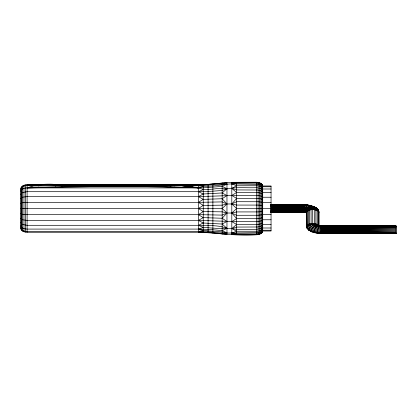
<?xml version="1.0" encoding="UTF-8"?>
<svg xmlns="http://www.w3.org/2000/svg" width="417" height="417" viewBox="0 0 417 417"><rect width="100%" height="100%" fill="white"/><g stroke="black" fill="none" stroke-linecap="round" stroke-linejoin="round"><path stroke-width="0.63" d="M36.847 184.736C32.276 185.685 22.992 182.234 20.85 188.484L20.85 228.516C21.236 231.367 24.666 232.222 27.105 232.269L198.403 232.269C217.773 232.858 236.992 236.251 256.455 234.771C258.894 234.724 262.324 233.869 262.71 231.018L262.71 185.982C262.105 183.287 258.853 182.51 256.455 182.453L236.648 182.453L231.8 183.892L258.076 184.345L260.88 185.242L262.71 186.748C262.283 183.939 258.853 183.188 256.455 183.126L236.648 183.126L231.8 183.892L226.963 184.132L222.162 186.409L203.251 187.843L119.278 186.112C116.609 185.643 112.084 186.55 110.25 184.507L115.681 184.413L116.301 185.08L116.369 184.371L127.717 184.366L128.212 184.882L125.079 185.711L120.784 186.086L27.105 187.916C24.811 188.015 21.408 188.479 20.85 191.163M262.71 185.982C262.324 183.131 258.894 182.276 256.455 182.229L231.8 182.312L208.088 184.392L192.956 184.877C204.2 187.395 215.698 185.93 226.963 184.132C213.431 184.142 199.889 186.274 186.284 185.904L136.448 185.961L126.341 185.497L126.341 185.132L128.212 184.512L121.701 184.366L122.092 185.091L122.478 184.658C123.495 184.231 122.655 185.596 122.223 184.377L126.023 184.377M65.714 185.961L65.714 184.429L84.052 184.502L83.77 185.059L81.972 185.471L73.924 185.961L73.924 185.607L72.464 184.794L84.052 184.502L83.77 185.059L93.392 184.794M164.84 184.523L166.607 184.392L168.411 184.903L174.619 184.731L151.043 184.429L151.043 185.961M167.629 184.814L167.629 184.439L166.607 184.392M189.657 184.523L186.201 184.366L185.419 185.117L185.414 184.747L187.66 184.533L192.67 184.689L192.67 185.059L186.284 185.904L185.414 184.747L181.364 184.794L182.828 185.607L184.7 185.591L189.537 185.304L192.956 184.502L174.619 184.429L174.619 185.961M105.902 185.065L110.38 184.997L110.25 184.507L115.488 184.491L115.613 184.94L115.681 184.413L115.613 184.94L115.488 184.491L110.568 184.387L122.973 184.861M115.488 184.861L115.551 184.444L110.568 184.387M122.045 184.726L125.074 185.351L125.079 185.711L126.341 185.132L122.045 184.726L122.092 185.091L122.223 184.377L124.751 184.423L121.701 184.366L122.515 185.023L122.478 184.658L127.279 185.289L127.91 184.721L122.77 184.595L122.786 184.96L122.906 184.543L127.91 184.721L127.91 185.091L136.448 185.284L127.279 185.289L127.279 184.924L122.478 184.658L116.88 184.778L115.149 185.565L115.139 185.919L32.969 185.961C29.294 185.732 22.247 184.205 20.85 189.167M118.777 184.517L111.323 184.356L117.537 184.356L118.126 184.731L119.163 184.356L119.163 184.731L119.846 184.356L119.846 184.731L120.424 184.356L121.05 184.731L121.071 184.361L123.312 184.47L117.537 184.356L117.469 184.731L116.906 184.361L116.854 184.736L115.879 185.007L115.879 184.637L112.387 185.164L113.685 185.383L116.88 184.778L106.132 185.419L112.381 185.529L112.387 185.164L110.25 184.507L110.25 184.882M172.753 184.94L165.919 184.517M310.039 230.679L308.637 229.908L306.99 227.739L307.334 224.799L307.334 210.95L306.5 209.996L304.41 209.61L270.763 209.548M20.85 227.833C21.277 230.648 24.707 231.399 27.105 231.461L198.403 231.461L208.088 231.784L222.162 233.139L258.076 232.655L260.88 231.758L261.871 231.039L262.496 230.2L262.71 228L262.496 186.8M116.301 185.08L115.952 184.392L111.323 184.356M115.952 184.392L115.879 185.007L115.551 184.444M77.953 184.663L80.637 185.304L80.648 185.659L81.967 185.106L77.953 184.663L77.958 185.033L78.302 184.627L81.967 185.106L81.972 185.471L83.014 184.898L78.302 184.627L78.302 184.997L78.605 184.575L83.014 184.898L83.014 185.268L83.77 184.689L78.605 184.575C78.568 185.539 79.147 184.105 78.333 184.397L77.426 185.075L77.301 184.366L76.514 185.117L76.509 184.747L79.079 185.456L83.77 184.689L93.439 184.762M192.998 184.731L198.403 184.731L198.403 232.269L208.088 232.399L226.963 234.432L226.963 182.568L203.251 184.851L187.504 184.575C187.468 185.539 188.051 184.105 187.238 184.397L186.326 185.075L186.201 184.366M236.648 182.453L231.8 182.312L231.8 234.688L256.455 234.547C258.691 234.479 261.313 233.885 262.496 231.789L262.496 230.2M127.279 184.924L122.77 184.595L122.515 185.023L122.614 184.397L127.717 184.366L122.843 184.429L122.786 184.96M312.818 231.862L311.916 231.831L310.905 231.2C310.915 227.473 316.294 224.549 319.677 225.957L319.954 226.322M262.71 230.252C262.283 233.061 258.853 233.812 256.455 233.874L236.648 233.874L231.8 233.108L236.648 231.253L256.455 231.253C258.748 231.148 262.152 230.69 262.71 228M270.763 210.455L304.41 210.517L306.042 210.82L306.709 211.555L306.99 227.739C310.347 231.821 316.164 232.316 321.09 232.55L396.15 232.42L321.09 231.784C316.242 231.555 310.509 231.065 307.209 227.046L307.835 226.353L308.325 224.278L308.325 210.429L308.262 209.939L307.23 209.141L304.41 208.625L270.763 208.568M83.999 184.444L84.052 184.877L83.999 184.444L78.813 184.491L78.605 184.95L78.813 184.491L83.864 184.403L83.911 184.788L93.413 184.747M312.979 231.847L311.363 231.643L309.091 230.325L308.45 229.303C310.055 225.665 316.206 223.637 319.485 226.16L319.943 226.29L319.13 225.785L396.15 226.144L376.739 226.222M262.496 231.789L262.71 231.018M20.85 194.348L21.689 193.019L22.68 192.472L27.105 191.695L198.403 191.695C206.342 191.721 214.255 191.075 222.162 190.46C232.973 186.29 245.087 188.187 256.455 187.655L260.88 188.531L262.496 189.865M262.71 224.424L261.871 225.748L258.076 226.984L236.648 227.077L231.8 228.558L226.963 228.365L222.162 228.74L203.251 227.427L198.403 225.305L27.105 225.305L22.68 224.528L21.689 223.981L20.85 222.652M319.005 226.061L319.005 212.206L318.327 209.939C315.669 205.414 308.027 207.713 306.214 211.747L306.709 212.863L306.422 211.966C308.512 208.302 314.997 207.557 318.327 209.939L318.651 211.695M309.174 230.377L307.173 228.328L306.495 226.061L306.709 211.555C309.946 208.959 315.554 208.959 318.791 211.555L318.791 212.863M307.803 228.902L307.199 228.365L306.495 226.061L306.709 225.404C309.946 222.808 315.554 222.808 318.791 225.404L319.485 226.16L319.021 225.717M128.212 184.512L128.212 184.882L136.448 184.867L127.91 185.091L128.212 184.512L122.906 184.543L122.911 184.913M192.956 184.877L192.956 184.502L187.718 184.491L187.504 184.95L187.718 184.491L192.763 184.403L187.556 184.429L187.202 184.997L187.718 184.861L187.718 184.491L192.899 184.444L192.67 185.059L198.403 185.539L203.251 184.851M321.09 231.784L396.15 231.643L321.09 230.877C316.461 230.658 310.988 230.189 307.835 226.353L308.83 225.706L309.623 223.877L309.623 210.027L309.56 209.386L308.179 208.323L304.41 207.63L270.763 207.583M20.85 198.492L21.689 197.554L22.68 197.163L27.105 196.615L198.403 196.615L236.648 195.364L258.076 195.427L261.871 196.303L262.71 197.241M262.71 219.759L261.871 220.697L258.076 221.573L236.648 221.635L198.403 220.385L27.105 220.385L22.68 219.837L21.689 219.446L20.85 218.508M168.932 185.012L168.421 184.533L168.854 185.033L168.849 184.663M308.325 224.278L308.83 225.706L310.128 225.154L311.129 223.627L311.061 208.964L309.278 207.593L304.41 206.696L270.763 206.665M122.614 184.773L122.843 184.429L128.092 184.418L128.102 184.794L136.448 184.867L128.128 184.861M306.604 212.561L306.709 211.555M222.162 192.972L226.963 195.531L222.162 198.737L203.251 199.373L198.403 196.615L203.251 193.978L222.162 192.972L226.963 188.635C217.497 186.925 207.478 191.898 198.403 187.916L141.686 185.961L106.132 185.961L116.869 186.05L117.552 184.835L115.149 185.565L113.685 185.383L113.685 185.742L106.132 185.961L106.132 184.84M20.85 203.319L22.68 202.631L27.105 202.349L198.403 202.349L222.162 201.896L226.963 203.996L231.8 203.955L236.648 205.07L258.076 205.086L262.496 205.435M262.71 214.328L261.871 214.812L258.076 215.266L236.648 215.297L231.8 213.045L226.963 213.004L222.162 211.831L203.251 211.612L198.403 208.5L203.251 205.388L222.162 205.169L226.963 203.996L222.162 198.737M262.496 227.135L260.88 228.469L256.455 229.345L236.648 229.345L231.8 228.558L236.648 224.492L258.076 224.414L260.88 223.825L262.496 222.798M271.05 208.5L236.648 208.5L231.8 203.955L236.648 198.445L258.076 198.497L260.88 198.867L262.496 199.508M20.85 213.681L22.68 214.369L27.105 214.651L198.403 214.651L203.251 217.627L222.162 218.263L226.963 213.004L222.162 208.5L20.85 208.5M309.623 223.877L310.128 225.154L311.629 224.737L312.75 223.538L312.667 208.708C310.701 206.316 307.293 206.029 304.41 205.889L270.763 205.873M128.092 184.418L127.769 184.747L136.448 184.835L128.003 184.736M83.525 184.741L83.864 184.403M222.162 208.5L226.963 203.996M262.496 217.492L260.88 218.133L258.076 218.503L236.648 218.555L231.8 213.045L236.648 208.5M309.867 205.701L311.614 206.05L311.337 205.685L307.767 204.945C305.734 206.457 304.712 209.704 305.14 212.185L305.697 212.196L288.882 212.044M186.858 184.663L189.537 185.304L189.547 185.659L190.866 185.106L186.858 184.663L186.858 185.033L187.202 184.627L190.866 185.106L190.871 185.471L191.914 184.898L187.202 184.627L187.202 184.997L187.504 184.575L191.914 184.898L191.914 185.268L192.67 184.689M76.342 184.533L82.623 184.356L78.651 184.429L78.756 184.903L78.813 184.491L84.052 184.502M185.242 184.533L191.523 184.356L187.556 184.429L187.718 184.861M311.129 223.627L311.629 224.737L313.235 224.476L314.371 223.627L314.251 208.63C311.911 205.779 307.845 205.435 304.41 205.268L270.763 205.263M111.375 184.95L112.381 185.529L106.132 185.674L113.685 185.742L112.387 185.164L116.301 184.71L113.685 185.383L115.139 185.919L116.859 185.695L118.167 184.867M203.251 211.612L198.403 214.651L222.162 215.104L226.963 213.004M236.648 218.555L231.8 221.594L236.648 224.492M203.251 199.373L198.403 202.349L203.251 205.388M262.496 194.202L260.88 193.175L258.076 192.586L236.648 192.508L231.8 195.406L236.648 198.445M80.752 184.523L70.958 184.731M186.899 184.517L188.057 184.434L179.857 184.794L174.619 184.429L179.857 184.408M203.251 217.627L198.403 220.385L203.251 223.022L222.162 224.028L226.963 221.469L222.162 218.263M236.648 192.508L231.8 188.442L236.648 185.747L256.455 185.747C258.748 185.852 262.152 186.31 262.71 189M77.995 184.517L79.152 184.434L74.195 184.356L65.714 185.607L73.924 185.607L75.461 184.773L77.374 185.549L79.079 185.456L79.089 185.815L119.278 186.112L119.179 184.887L120.768 185.732L126.341 185.132M186.373 184.517L188.057 184.434L183.094 184.356L174.619 185.607L182.828 185.607L184.361 184.773L186.274 185.549L184.705 185.946L184.361 184.773L183.162 184.929M78.813 184.861L78.302 184.997L78.651 184.429L83.421 184.361M312.75 223.538L313.235 224.476L314.819 224.398L315.877 223.877L315.877 210.027L315.711 208.735L314.543 207.484L312.682 206.405C309.899 206.91 305.828 208.839 306.015 212.107L306.855 212.769M306.641 211.278L307.334 210.95M203.251 223.022L198.403 225.305C207.911 225.925 218.013 224.695 226.963 228.365L222.162 230.591L208.088 229.376L198.403 229.084L27.105 229.084C24.811 228.985 21.408 228.521 20.85 225.837M231.8 203.955L236.648 201.703L258.076 201.734L261.871 202.188L262.71 202.672M311.337 205.685L307.376 205.101L310.258 205.576L314.595 207.067L314.731 207.619L314.209 206.665L312.682 206.405M313.897 232.248L314.209 232.618L318.124 233.166L316.367 232.9M115.149 185.565L116.859 185.695L118.642 184.877L119.278 185.758L120.768 185.732L120.784 186.086L141.686 185.961L141.686 184.434L136.448 184.434L136.448 185.961L120.784 186.086L122.061 185.669L122.082 186.024L136.448 185.961L125.079 185.711M36.008 184.84C44.259 184.293 53.287 183.334 61.414 185.607L61.414 185.961L65.714 185.284L58.823 185.044L61.414 185.961M203.251 189.573L198.403 191.695L203.251 193.978M75.216 184.569L78.683 184.809M184.121 184.569L187.582 184.809M123.651 185.893L125.074 185.351L121.488 184.788L123.635 185.539L123.651 185.893L136.448 185.961M33.49 185.779L35.044 185.226M319.677 225.957C316.67 225.618 313.74 229.334 313.886 232.217L314.163 232.582L318.062 233.207M203.251 227.427L198.403 229.084C207.593 232.024 217.57 230.611 226.963 232.868L222.162 233.791M203.251 186.462L198.403 187.916L27.105 187.916L32.969 185.961L32.969 185.607L36.904 184.439L38.025 184.512M188.057 184.434L186.79 184.377L186.858 185.033L187.238 184.397L190.23 184.382L186.79 184.377L186.326 184.741L187.984 185.456L187.994 185.815L189.537 185.304L186.321 184.705L186.326 185.075M122.082 186.024L123.635 185.539L120.841 184.835L122.061 185.669L120.268 184.867L120.768 185.732M76.509 184.747L77.38 185.904L79.079 185.456L77.421 184.705L77.426 185.075M314.371 223.627L314.819 224.398L317.175 224.278L317.884 225.19L319.094 225.759M75.764 184.356L74.299 184.731L74.195 184.356L72.209 184.356L72.209 184.731M184.668 184.356L183.199 184.731L183.094 184.356L181.108 184.356L181.108 184.731M74.262 184.929L75.461 184.773L75.805 185.946L77.374 185.549L73.924 185.607M115.551 184.82L116.322 184.747M231.8 213.045L236.648 211.93L258.076 211.914L262.496 211.565M65.083 184.94L57.499 184.767L65.714 184.867L58.823 185.044L61.414 185.607C51.927 185.075 42.456 185.075 32.969 185.607L35.044 185.153M73.924 185.961L75.8 185.591M182.828 185.607L182.828 185.961L184.7 185.591M203.251 230.538L198.403 231.461L203.251 232.149M44.066 184.528L42.821 184.377L32.969 185.607M41.825 184.538L42.821 184.377M170.313 185.961L174.619 185.284L167.702 185.059L174.619 184.867L165.101 184.747L166.946 184.648L170.313 185.607L170.313 185.961L169.234 185.659M311.603 206.019L310.79 205.513L310.144 205.612L311.926 206.217M310.905 231.2L315.242 232.691L314.6 232.749L314.163 232.582L315.356 232.655L313.574 232.05M110.156 184.741L102.843 184.731L102.212 184.361L99.355 184.507L99.355 184.882L105.762 184.893L104.182 184.397L95.316 184.361L86.673 185.143L86.673 185.961L27.105 187.916M307.266 210.585L308.325 210.429M87.909 185.346L89.144 185.179M90.995 184.934L95.316 184.361L99.355 184.507L86.673 185.607L80.648 185.659L86.673 185.8L79.089 185.815L80.637 185.304L77.421 184.705L77.89 184.377L81.331 184.382L78.333 184.397L77.958 185.033L77.89 184.377L79.152 184.434L77.473 184.517M162.416 184.512L166.946 184.648L167.076 185.044M164.162 184.507L174.619 184.731L165.101 184.731M50.316 184.528L52.563 184.538M116.869 186.05L119.278 185.758L116.859 185.695M163.678 184.517L165.257 184.366M310.9 205.518C308.064 206.003 305.395 209.037 305.546 211.945L306.26 212.472M161.468 184.533L163.579 184.356L156.281 184.731M158.059 184.731L156.281 184.872L161.275 185.044L164.491 185.961L164.491 185.607L166.946 184.648L158.059 184.356L158.059 184.731L161.275 185.044L156.281 185.284L164.491 185.961L161.275 184.674L164.491 185.607L170.313 185.607L167.613 185.138M58.375 184.84L57.478 184.439L53.548 184.715L36.904 184.439M56.358 184.512L57.478 184.439M68.628 184.507L70.958 184.356L70.958 184.924M102.499 184.507L105.329 184.575L105.355 184.955M153.951 184.507L156.281 184.356L156.281 185.961M177.527 184.507L179.857 184.356L179.857 184.924M86.673 185.607L106.132 185.607L96.311 184.84L95.316 184.361L102.212 184.361L99.355 184.882L110.38 184.997L110.38 184.627L115.488 184.491L115.613 184.94M86.673 185.44L96.311 184.84L110.562 184.778M27.105 185.539L35.56 185.044L27.105 184.731L27.105 232.269M166.409 184.512L167.629 184.439L168.411 184.903M314.819 224.398L316.503 225.691L321.09 226.535L396.15 226.514L319.74 226.113L396.15 226.014L396.15 233.52L317.733 233.322M86.673 185.289L96.311 184.84L106.132 185.059M88.842 185.018L83.014 185.268L86.673 185.508L80.648 185.659M90.786 184.934L93.372 184.82M90.296 184.94L93.158 185.012M86.673 185.143L96.311 184.84L106.132 185.315M192.81 184.898L198.403 184.731L192.836 184.736M99.627 184.523L110.62 184.731M187.994 185.815L198.403 185.539L191.914 185.268M105.996 184.94L110.515 184.83M126.341 185.497L136.448 185.284M192.779 184.835L198.403 184.731L192.55 184.752M187.556 184.429L192.32 184.361M189.547 185.659L198.403 185.539L190.871 185.471M110.13 184.752L99.355 184.882L110.396 184.794M149.792 184.94L141.686 184.835L151.043 184.731L141.686 184.731M192.727 184.799L198.403 184.731M270.763 207.067L304.41 206.696M270.763 208.02L304.41 207.63M270.763 209.006L304.41 208.625M122.614 184.397L127.018 184.356M270.763 206.217L304.41 205.889M270.763 209.954L304.41 209.61M120.477 184.523L121.535 184.512L121.071 184.361L121.691 184.741M270.763 210.804L304.41 210.517M270.763 205.529L304.41 205.268M312.521 206.42L314.137 206.623L316.409 207.942M270.763 211.492L304.41 211.283L306.422 211.966M192.956 184.502L187.66 184.533L187.66 184.903M106.314 185.153L115.879 184.637L110.698 184.762L111.365 185.315L106.132 185.205L110.693 185.127L110.38 184.627L115.613 184.569L115.879 185.007M270.763 205.044L304.41 204.883L307.715 204.945L308.132 205.378M336.618 233.311L317.53 233.228C317.035 230.757 318.098 227.479 320.131 225.957L319.631 225.925M70.958 184.794L65.714 184.429L70.958 184.408M92.178 184.94L93.444 184.934L83.859 184.861M270.763 211.951L304.41 211.81L306.479 212.55L305.14 212.185M83.911 184.835L93.585 184.814M305.557 211.977L306.37 212.482L304.41 212.138L270.763 212.19L305.76 212.154L304.41 212.117L270.763 212.123M315.877 223.877L317.572 225.498L321.09 226.15L396.15 226.014M310.128 225.154C312.74 228.328 317.264 228.714 321.09 228.897L396.15 228.797L321.09 227.963C317.785 227.807 313.881 227.473 311.629 224.737M308.83 225.706C311.749 229.256 316.811 229.689 321.09 229.892L396.15 229.767L321.09 228.897M321.09 230.877L396.15 230.737L321.09 229.892M313.886 232.217L321.09 233.077L396.15 233.39L317.785 233.322M136.448 184.533L141.686 184.533M57.499 184.736L65.714 184.731M93.632 184.731L84.005 184.736L93.617 184.783M165.528 184.731L174.619 184.731L165.257 184.741L166.607 184.767M84.161 184.731L93.689 184.804L84.208 184.767M141.686 184.867L151.043 184.867M141.686 185.284L151.043 185.284M136.448 185.607L141.686 185.607M156.281 185.607L151.043 185.607L156.281 184.919L151.043 184.429L156.281 184.502M262.293 185.982L271.05 185.982L271.05 231.018L262.293 231.018M262.293 186.748L271.05 186.748M262.293 189L271.05 189M262.293 192.576L271.05 192.576M262.293 197.241L271.05 197.241M262.293 202.672L271.05 202.672M270.763 204.747L307.767 204.945M270.763 204.867L306.193 204.95M270.763 212.253L305.421 212.31L304.41 212.117M262.293 214.328L271.05 214.328M262.293 219.759L271.05 219.759M262.293 224.424L271.05 224.424M320.334 226.056L396.15 226.144M313.235 224.476L315.341 226.097L321.09 227.156L396.15 227.114L321.09 226.535M262.293 228L271.05 228M321.09 227.963L396.15 227.891L321.09 227.156M262.293 230.252L271.05 230.252M321.09 233.077L396.15 233.02L321.09 232.55M396.15 233.39L319.307 233.317M83.921 184.898L93.434 184.908M75.805 185.946L86.673 185.961L77.38 185.904M307.438 205.06L270.763 204.81L307.715 204.945M270.763 211.226L304.41 211.283M270.763 211.784L304.41 211.81M396.15 233.52L321.09 233.405L317.504 233.197L317.363 232.858M57.546 184.908L62.571 184.94M104.594 184.882L105.762 184.893M81.972 185.471L86.673 185.508M316.284 224.508L318.166 224.799L318.645 225.498M174.619 184.429L179.857 184.554M65.714 184.429L70.958 184.554M27.105 184.731L34.095 184.934M87.424 185.065L87.424 184.695L92.663 184.695L92.663 185.065M83.77 184.689L78.756 184.533L78.756 184.903M77.301 184.366L79.152 184.434M305.369 212.31L304.41 212.253L304.41 204.747L307.97 205.039L308.137 205.409M319.881 233.317L321.09 233.384L319.902 233.296M308.262 209.939L309.623 210.027M160.363 184.528L158.059 184.356L158.319 184.559M304.41 204.883L305.598 204.971M317.53 233.228L321.09 233.52L321.09 226.014L320.079 225.957L321.09 226.15M61.414 185.607L51.567 184.377M182.828 185.961L198.403 187.916L186.284 185.904L187.984 185.456L185.414 184.747M95.316 184.361L96.457 184.512M121.535 184.512L120.424 184.356L120.424 184.731M184.705 185.946L198.403 187.916M222.162 183.209L226.963 184.132M309.56 209.386L311.129 209.777M231.8 233.108L236.648 234.547M231.8 188.442L236.648 189.923L258.076 190.016L261.871 191.252L262.71 192.576M310.79 205.513L314.209 206.665M311.291 231.602L314.71 232.754M315.461 207.588L316.863 208.359L317.05 208.964L316.889 208.396L313.584 206.436M231.8 183.892L236.648 185.747M309.091 230.325L309.852 230.637M311.061 208.964L312.75 209.688M222.162 186.409L226.963 188.635M317.514 224.794L318.869 225.67L318.364 225.196M306.495 226.061L307.704 228.839L308.554 229.246M222.162 230.591L226.963 232.868M231.8 228.558L236.648 231.253M313.433 206.415L316.889 208.396M306.015 212.107L306.401 212.352M308.611 229.871L312.067 231.852M310.368 230.935L311.916 231.831M312.667 208.708L314.371 209.777M119.163 184.356L119.413 184.533L118.105 184.356L118.126 184.731M314.251 208.63L315.877 210.027M317.697 209.365L318.51 210.528L317.415 209.355M222.162 224.028L226.963 228.365M314.137 206.623L314.58 207.035M311.363 231.643L310.769 230.648M87.424 184.695L87.768 185.028M316.326 207.89L317.796 209.428L318.791 211.555L318.791 225.404M315.648 207.63L318.166 210.95L318.166 224.799M315.711 208.735L317.175 210.429L317.175 224.278M185.456 184.361L185.612 184.736M76.556 184.361L76.712 184.736M306.99 227.739L307.199 228.365M306.495 212.206L306.709 212.863M307.334 224.799L307.835 226.353M308.45 229.303L308.637 229.908M306.709 225.404L307.209 227.046M318.301 209.902L319.005 212.206M318.327 209.939L318.791 211.555M306.709 226.712L307.173 228.328M317.796 209.428L318.166 210.95M307.459 227.828L307.704 228.839M316.946 209.021L317.175 210.429M262.496 185.211L262.71 186.748M262.496 185.012L262.496 231.988M261.871 184.105L261.871 232.894M260.88 183.329L260.88 233.671M259.582 182.729L259.582 234.271M258.076 182.359L258.076 234.641M256.455 182.229L256.455 234.771M236.648 182.229L236.648 234.771M222.162 182.99L222.162 234.01M212.889 183.97L212.889 233.03M208.088 184.392L208.088 232.608M203.251 184.648L203.251 232.352M25.484 184.861L25.484 232.139M23.977 185.231L23.977 231.769M22.68 185.831L22.68 231.169M21.689 186.607L21.689 230.392M21.064 187.514L21.064 229.486M40.83 184.715L38.562 185.607L38.562 185.961L40.83 185.085L40.83 184.715M55.815 185.961L53.548 185.085L53.548 184.715L55.815 185.607L55.815 185.961"/></g></svg>
